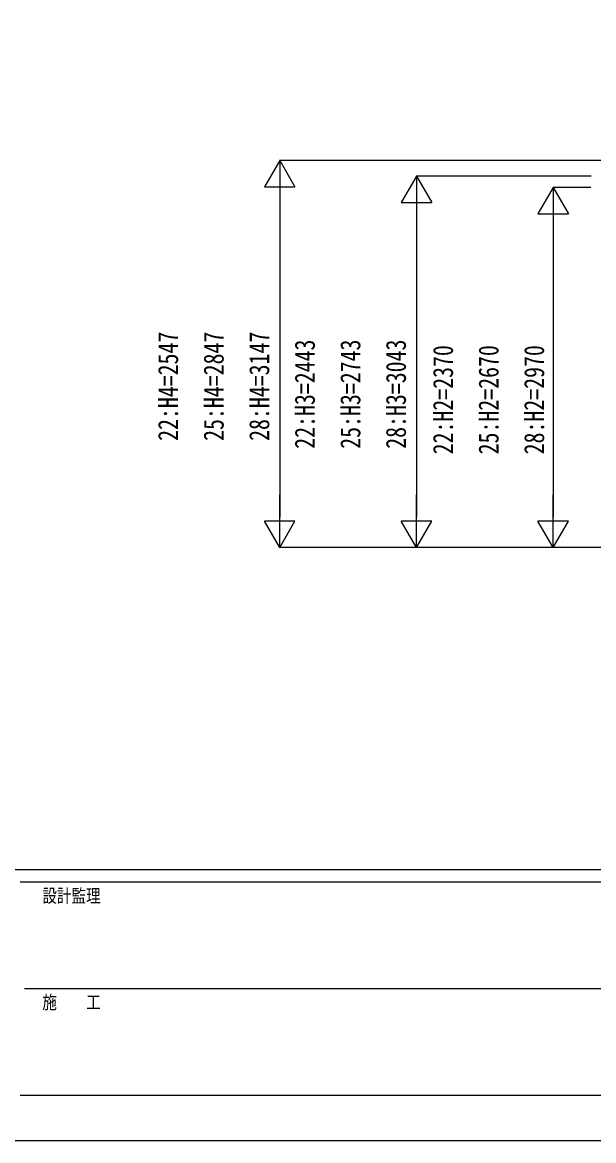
# Model space of a CAD drawing. Units: millimetres, scale not verified. Extents: x -16820 to 16820, y -11880 to 11880.
# Drawn here: x -5205 to -1443, y -11880 to -4525 of the extents above; entities that cross this region are included whole.
import ezdxf
from ezdxf.enums import TextEntityAlignment as Align

# ---------------------------------------------------------------- set-up
doc = ezdxf.new("R2010")
doc.units = ezdxf.units.MM
doc.header["$LTSCALE"] = 60
for name, color, linetype in [('0-4_YKK_A1', 4, 'Continuous'), ('0-5_YKK_D', 6, 'Continuous'), ('0-6_YKK_ZWAK', 7, 'Continuous')]:
    doc.layers.add(name, color=color, linetype=linetype)
doc.styles.add('ＭＳ ゴシック', font='')
doc.styles.get('ＭＳ ゴシック').set_extended_font_data('MS Gothic')

msp = doc.modelspace()

# ---------------------------------------------------------------- linework, layer by layer
at = {"layer": '0-4_YKK_A1'}
msp.add_line((4396.36, -7980), (-2298.01, -7980), dxfattribs=at)
at = {"layer": '0-5_YKK_D'}
for p, q in [((-3509.92, -5433.2), (-3609.92, -5606.41)), ((-974.64, -5433.2), (-3510.92, -5433.2)), ((-3509.92, -5433.2), (-3409.92, -5606.41)), ((-3509.92, -5433.2), (-3509.92, -5779.61)), ((-2609.92, -5537.07), (-2709.92, -5710.27)), ((-1459.92, -5537.07), (-2610.92, -5537.07)), ((-2609.92, -5537.07), (-2509.92, -5710.27)), ((-2609.92, -5537.07), (-2609.92, -5883.48)), ((-3609.92, -5606.41), (-3409.92, -5606.41)), ((-3509.92, -5633.2), (-3509.92, -7780)), ((-1709.92, -5610.4), (-1809.92, -5783.6)), ((-1460.92, -5610.4), (-1710.92, -5610.4)), ((-1709.92, -5610.4), (-1609.92, -5783.6)), ((-1709.92, -5610.4), (-1709.92, -5956.81)), ((-2709.92, -5710.27), (-2509.92, -5710.27)), ((-2609.92, -5737.07), (-2609.92, -7780)), ((-1809.92, -5783.6), (-1609.92, -5783.6)), ((-1709.92, -5810.4), (-1709.92, -7780)), ((-3509.92, -7980), (-3509.92, -7633.59)), ((-2609.92, -7980), (-2609.92, -7633.59)), ((-1709.92, -7980), (-1709.92, -7633.59)), ((-3509.92, -7980), (-3609.92, -7806.8)), ((-3409.92, -7806.8), (-3609.92, -7806.8)), ((-3509.92, -7980), (-3409.92, -7806.8)), ((-2609.92, -7980), (-2709.92, -7806.8)), ((-2509.92, -7806.8), (-2709.92, -7806.8)), ((-2609.92, -7980), (-2509.92, -7806.8)), ((-1709.92, -7980), (-1809.92, -7806.8)), ((-1609.92, -7806.8), (-1809.92, -7806.8)), ((-1709.92, -7980), (-1609.92, -7806.8)), ((-1459.92, -7980), (-3510.92, -7980)), ((-1459.92, -7980), (-2610.92, -7980)), ((-1459.92, -7980), (-1710.92, -7980))]:
    msp.add_line(p, q, dxfattribs=at)
at = {"layer": '0-6_YKK_ZWAK'}
for p, q in [((15580.08, -10100), (-15619.92, -10100)), ((-19.92, -10180), (-5219.92, -10180)), ((-5189.92, -10880), (-19.92, -10880)), ((-5219.92, -11580), (-19.92, -11580))]:
    msp.add_line(p, q, dxfattribs=at)
msp.add_lwpolyline([(-16820, -11880), (16820, -11880), (16820, 11880), (-16820, 11880)], close=True, dxfattribs=at)

# ---------------------------------------------------------------- texts
at = {"layer": '0-5_YKK_D', "style": 'ＭＳ ゴシック', "width": 0.8}
for s, p in [('22:H4=2547', (-4139.92, -7277.8)), ('25:H4=2847', (-3839.92, -7277.8)), ('28:H4=3147', (-3539.92, -7277.8)), ('22:H3=2443', (-3239.92, -7329.73)), ('25:H3=2743', (-2939.92, -7329.73)), ('28:H3=3043', (-2639.92, -7329.73)), ('22:H2=2370', (-2329.92, -7366.4)), ('25:H2=2670', (-2029.92, -7366.4)), ('28:H2=2970', (-1729.92, -7366.4))]:
    msp.add_text(s, height=132, rotation=90, dxfattribs=at).set_placement(p, align=Align.BOTTOM_LEFT)
at = {"layer": '0-6_YKK_ZWAK', "style": 'ＭＳ ゴシック', "width": 0.8}
for s, p in [('設計監理', (-5073.25, -10340)), ('施\u3000\u3000工', (-5073.25, -11040))]:
    msp.add_text(s, height=87.98, dxfattribs=at).set_placement(p, align=Align.BOTTOM_LEFT)

doc.saveas('drawing.dxf')
